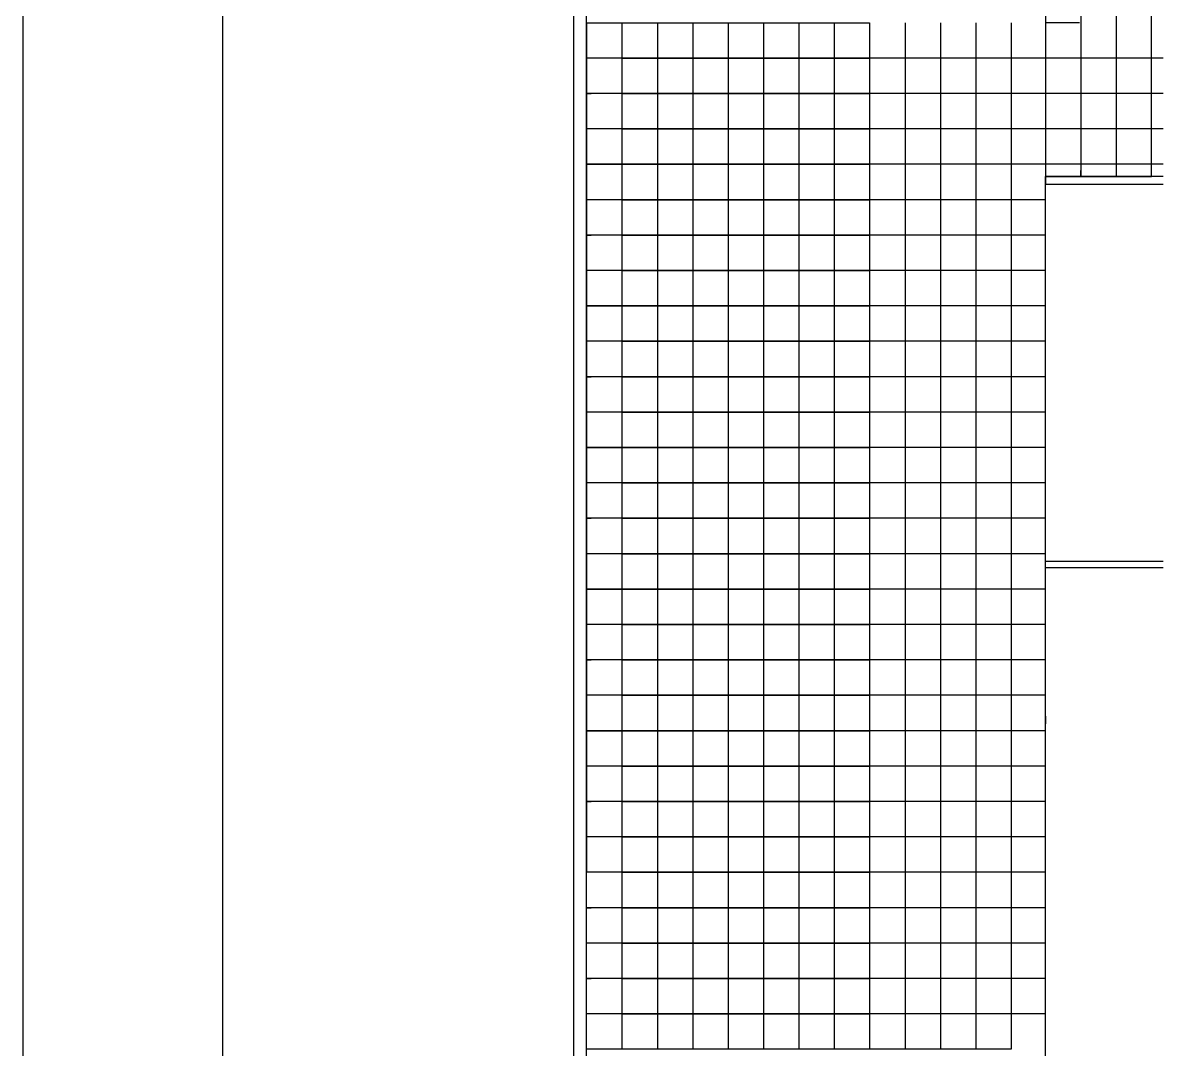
# Model space of a CAD drawing. Header units: millimetres. Extents: x 2377 to 4712, y -254 to 3188.
# Drawn here: x 3295.4 to 3380.7, y 1409.5 to 1486.6 of the extents above; entities that cross this region are included whole.
import ezdxf

# ---------------------------------------------------------------- set-up
doc = ezdxf.new("R2010")
doc.units = ezdxf.units.MM

msp = doc.modelspace()

# ---------------------------------------------------------------- linework, layer by layer
at = {"transparency": 33554687}
for p, q in [((3295.438, 1594.219), (3295.438, 1297.219)), ((3310.488, 1317.219), (3310.488, 1579.219)), ((3337.809, 1366.578), (3337.809, 1550.42)), ((3336.84, 1366.578), (3336.84, 1523.841)), ((3337.809, 1366.578), (3337.809, 1523.841)), ((3372.279, 1497.772), (3372.279, 1474.514)), ((3374.937, 1497.261), (3374.937, 1475.086)), ((3377.595, 1497.261), (3377.595, 1475.086)), ((3380.253, 1475.086), (3380.253, 1497.261)), ((3337.809, 1486.629), (3337.809, 1422.838)), ((3337.809, 1486.629), (3340.467, 1486.629)), ((3340.467, 1486.629), (3340.467, 1483.971)), ((3340.467, 1486.629), (3343.125, 1486.629)), ((3343.125, 1486.629), (3343.125, 1483.971)), ((3343.125, 1486.629), (3345.783, 1486.629)), ((3345.783, 1486.629), (3345.783, 1483.971)), ((3345.783, 1486.629), (3348.441, 1486.629)), ((3348.441, 1486.629), (3348.441, 1483.971)), ((3348.441, 1486.629), (3351.099, 1486.629)), ((3351.099, 1486.629), (3351.099, 1483.971)), ((3351.099, 1486.629), (3353.757, 1486.629)), ((3353.757, 1486.629), (3353.757, 1483.971)), ((3353.757, 1486.629), (3356.415, 1486.629)), ((3356.415, 1486.629), (3356.415, 1483.971)), ((3356.415, 1486.629), (3359.073, 1486.629)), ((3359.073, 1486.629), (3359.073, 1483.971)), ((3361.731, 1486.629), (3361.731, 1483.971)), ((3364.389, 1486.629), (3364.389, 1483.971)), ((3367.046, 1486.629), (3367.046, 1483.971)), ((3369.704, 1486.629), (3369.704, 1483.971)), ((3374.853, 1486.629), (3372.279, 1486.629)), ((3340.467, 1483.971), (3337.809, 1483.971)), ((3337.809, 1483.971), (3337.809, 1481.313)), ((3343.125, 1483.971), (3340.467, 1483.971)), ((3340.467, 1483.971), (3340.467, 1481.313)), ((3340.467, 1483.971), (3343.125, 1483.971)), ((3345.783, 1483.971), (3343.125, 1483.971)), ((3343.125, 1483.971), (3343.125, 1481.313)), ((3343.125, 1483.971), (3345.783, 1483.971)), ((3348.441, 1483.971), (3345.783, 1483.971)), ((3345.783, 1483.971), (3345.783, 1481.313)), ((3345.783, 1483.971), (3348.441, 1483.971)), ((3351.099, 1483.971), (3348.441, 1483.971)), ((3348.441, 1483.971), (3348.441, 1481.313)), ((3348.441, 1483.971), (3351.099, 1483.971)), ((3353.757, 1483.971), (3351.099, 1483.971)), ((3351.099, 1483.971), (3351.099, 1481.313)), ((3351.099, 1483.971), (3353.757, 1483.971)), ((3356.415, 1483.971), (3353.757, 1483.971)), ((3353.757, 1483.971), (3353.757, 1481.313)), ((3353.757, 1483.971), (3356.415, 1483.971)), ((3359.073, 1483.971), (3356.415, 1483.971)), ((3356.415, 1483.971), (3356.415, 1481.313)), ((3356.415, 1483.971), (3359.073, 1483.971)), ((3361.731, 1483.971), (3359.073, 1483.971)), ((3359.073, 1483.971), (3359.073, 1481.313)), ((3364.389, 1483.971), (3361.731, 1483.971)), ((3361.731, 1483.971), (3361.731, 1481.313)), ((3367.046, 1483.971), (3364.389, 1483.971)), ((3364.389, 1483.971), (3364.389, 1481.313)), ((3369.704, 1483.971), (3367.046, 1483.971)), ((3367.046, 1483.971), (3367.046, 1481.313)), ((3372.279, 1483.971), (3369.704, 1483.971)), ((3369.704, 1483.971), (3369.704, 1481.313)), ((3374.853, 1483.971), (3372.279, 1483.971)), ((3377.428, 1483.971), (3374.853, 1483.971)), ((3381.122, 1483.971), (3377.428, 1483.971)), ((3337.809, 1481.313), (3338.147, 1481.313)), ((3340.467, 1481.313), (3337.809, 1481.313)), ((3337.809, 1481.313), (3337.809, 1478.655)), ((3337.809, 1481.313), (3337.809, 1475.997)), ((3343.125, 1481.313), (3340.467, 1481.313)), ((3340.467, 1481.313), (3340.467, 1478.655)), ((3340.467, 1481.313), (3343.125, 1481.313)), ((3345.783, 1481.313), (3343.125, 1481.313)), ((3343.125, 1481.313), (3343.125, 1478.655)), ((3343.125, 1481.313), (3345.783, 1481.313)), ((3348.441, 1481.313), (3345.783, 1481.313)), ((3345.783, 1481.313), (3345.783, 1478.655)), ((3345.783, 1481.313), (3348.441, 1481.313)), ((3351.099, 1481.313), (3348.441, 1481.313)), ((3348.441, 1481.313), (3348.441, 1478.655)), ((3348.441, 1481.313), (3351.099, 1481.313)), ((3353.757, 1481.313), (3351.099, 1481.313)), ((3351.099, 1481.313), (3351.099, 1478.655)), ((3351.099, 1481.313), (3353.757, 1481.313)), ((3356.415, 1481.313), (3353.757, 1481.313)), ((3353.757, 1481.313), (3353.757, 1478.655)), ((3353.757, 1481.313), (3356.415, 1481.313)), ((3359.073, 1481.313), (3356.415, 1481.313)), ((3356.415, 1481.313), (3356.415, 1478.655)), ((3356.415, 1481.313), (3359.073, 1481.313)), ((3361.731, 1481.313), (3359.073, 1481.313)), ((3359.073, 1481.313), (3359.073, 1478.655)), ((3364.389, 1481.313), (3361.731, 1481.313)), ((3361.731, 1481.313), (3361.731, 1478.655)), ((3367.046, 1481.313), (3364.389, 1481.313)), ((3364.389, 1481.313), (3364.389, 1478.655)), ((3369.704, 1481.313), (3367.046, 1481.313)), ((3367.046, 1481.313), (3367.046, 1478.655)), ((3372.279, 1481.313), (3369.704, 1481.313)), ((3369.704, 1481.313), (3369.704, 1478.655)), ((3374.853, 1481.313), (3372.279, 1481.313)), ((3377.428, 1481.313), (3374.853, 1481.313)), ((3381.122, 1481.313), (3377.428, 1481.313)), ((3340.467, 1478.655), (3337.809, 1478.655)), ((3343.125, 1478.655), (3340.467, 1478.655)), ((3340.467, 1478.655), (3340.467, 1475.997)), ((3340.467, 1478.655), (3343.125, 1478.655)), ((3345.783, 1478.655), (3343.125, 1478.655)), ((3343.125, 1478.655), (3343.125, 1475.997)), ((3343.125, 1478.655), (3345.783, 1478.655)), ((3348.441, 1478.655), (3345.783, 1478.655)), ((3345.783, 1478.655), (3345.783, 1475.997)), ((3345.783, 1478.655), (3348.441, 1478.655)), ((3351.099, 1478.655), (3348.441, 1478.655)), ((3348.441, 1478.655), (3348.441, 1475.997)), ((3348.441, 1478.655), (3351.099, 1478.655)), ((3353.757, 1478.655), (3351.099, 1478.655)), ((3351.099, 1478.655), (3351.099, 1475.997)), ((3351.099, 1478.655), (3353.757, 1478.655)), ((3356.415, 1478.655), (3353.757, 1478.655)), ((3353.757, 1478.655), (3353.757, 1475.997)), ((3353.757, 1478.655), (3356.415, 1478.655)), ((3359.073, 1478.655), (3356.415, 1478.655)), ((3356.415, 1478.655), (3356.415, 1475.997)), ((3356.415, 1478.655), (3359.073, 1478.655)), ((3361.731, 1478.655), (3359.073, 1478.655)), ((3359.073, 1478.655), (3359.073, 1475.997)), ((3364.389, 1478.655), (3361.731, 1478.655)), ((3361.731, 1478.655), (3361.731, 1475.997)), ((3367.046, 1478.655), (3364.389, 1478.655)), ((3364.389, 1478.655), (3364.389, 1475.997)), ((3369.704, 1478.655), (3367.046, 1478.655)), ((3367.046, 1478.655), (3367.046, 1475.997)), ((3372.279, 1478.655), (3369.704, 1478.655)), ((3369.704, 1478.655), (3369.704, 1475.997)), ((3374.853, 1478.655), (3372.279, 1478.655)), ((3374.853, 1478.655), (3372.279, 1478.655)), ((3377.428, 1478.655), (3374.853, 1478.655)), ((3377.428, 1478.655), (3374.853, 1478.655)), ((3380.002, 1478.655), (3377.428, 1478.655)), ((3381.122, 1478.655), (3377.428, 1478.655)), ((3340.467, 1475.997), (3337.809, 1475.997)), ((3337.809, 1475.997), (3337.809, 1465.365)), ((3337.809, 1475.997), (3340.467, 1475.997)), ((3343.125, 1475.997), (3340.467, 1475.997)), ((3340.467, 1475.997), (3340.467, 1473.339)), ((3340.467, 1475.997), (3343.125, 1475.997)), ((3345.783, 1475.997), (3343.125, 1475.997)), ((3343.125, 1475.997), (3343.125, 1473.339)), ((3343.125, 1475.997), (3345.783, 1475.997)), ((3348.441, 1475.997), (3345.783, 1475.997)), ((3345.783, 1475.997), (3345.783, 1473.339)), ((3345.783, 1475.997), (3348.441, 1475.997)), ((3351.099, 1475.997), (3348.441, 1475.997)), ((3348.441, 1475.997), (3348.441, 1473.339)), ((3348.441, 1475.997), (3351.099, 1475.997)), ((3353.757, 1475.997), (3351.099, 1475.997)), ((3351.099, 1475.997), (3351.099, 1473.339)), ((3351.099, 1475.997), (3353.757, 1475.997)), ((3356.415, 1475.997), (3353.757, 1475.997)), ((3353.757, 1475.997), (3353.757, 1473.339)), ((3353.757, 1475.997), (3356.415, 1475.997)), ((3359.073, 1475.997), (3356.415, 1475.997)), ((3356.415, 1475.997), (3356.415, 1473.339)), ((3356.415, 1475.997), (3359.073, 1475.997)), ((3361.731, 1475.997), (3359.073, 1475.997)), ((3359.073, 1475.997), (3359.073, 1473.339)), ((3364.389, 1475.997), (3361.731, 1475.997)), ((3361.731, 1475.997), (3361.731, 1473.339)), ((3367.046, 1475.997), (3364.389, 1475.997)), ((3364.389, 1475.997), (3364.389, 1473.339)), ((3369.704, 1475.997), (3367.046, 1475.997)), ((3367.046, 1475.997), (3367.046, 1473.339)), ((3372.279, 1475.997), (3369.704, 1475.997)), ((3369.704, 1475.997), (3369.704, 1473.339)), ((3374.853, 1475.997), (3372.279, 1475.997)), ((3377.428, 1475.997), (3374.853, 1475.997)), ((3381.122, 1475.997), (3377.428, 1475.997)), ((3372.262, 1475.086), (3378.891, 1475.086)), ((3381.122, 1475.086), (3372.262, 1475.086)), ((3372.262, 1475.086), (3372.262, 1474.514)), ((3374.937, 1475.086), (3374.937, 1475.529)), ((3374.937, 1475.086), (3377.595, 1475.086)), ((3377.595, 1475.086), (3380.253, 1475.086)), ((3372.262, 1474.514), (3372.262, 1445.72)), ((3372.262, 1474.514), (3381.122, 1474.514)), ((3340.467, 1473.339), (3337.809, 1473.339)), ((3337.809, 1473.339), (3337.809, 1470.681)), ((3343.125, 1473.339), (3340.467, 1473.339)), ((3340.467, 1473.339), (3340.467, 1470.681)), ((3340.467, 1473.339), (3343.125, 1473.339)), ((3345.783, 1473.339), (3343.125, 1473.339)), ((3343.125, 1473.339), (3343.125, 1470.681)), ((3343.125, 1473.339), (3345.783, 1473.339)), ((3348.441, 1473.339), (3345.783, 1473.339)), ((3345.783, 1473.339), (3345.783, 1470.681)), ((3345.783, 1473.339), (3348.441, 1473.339)), ((3351.099, 1473.339), (3348.441, 1473.339)), ((3348.441, 1473.339), (3348.441, 1470.681)), ((3348.441, 1473.339), (3351.099, 1473.339)), ((3353.757, 1473.339), (3351.099, 1473.339)), ((3351.099, 1473.339), (3351.099, 1470.681)), ((3351.099, 1473.339), (3353.757, 1473.339)), ((3356.415, 1473.339), (3353.757, 1473.339)), ((3353.757, 1473.339), (3353.757, 1470.681)), ((3353.757, 1473.339), (3356.415, 1473.339)), ((3359.073, 1473.339), (3356.415, 1473.339)), ((3356.415, 1473.339), (3356.415, 1470.681)), ((3356.415, 1473.339), (3359.073, 1473.339)), ((3361.731, 1473.339), (3359.073, 1473.339)), ((3359.073, 1473.339), (3359.073, 1470.681)), ((3364.389, 1473.339), (3361.731, 1473.339)), ((3361.731, 1473.339), (3361.731, 1470.681)), ((3367.046, 1473.339), (3364.389, 1473.339)), ((3364.389, 1473.339), (3364.389, 1470.681)), ((3369.704, 1473.339), (3367.046, 1473.339)), ((3367.046, 1473.339), (3367.046, 1470.681)), ((3372.279, 1473.339), (3369.704, 1473.339)), ((3369.704, 1473.339), (3369.704, 1470.681)), ((3337.809, 1470.681), (3338.147, 1470.681)), ((3340.467, 1470.681), (3337.809, 1470.681)), ((3337.809, 1470.681), (3337.809, 1468.023)), ((3337.809, 1470.681), (3337.809, 1465.365)), ((3343.125, 1470.681), (3340.467, 1470.681)), ((3340.467, 1470.681), (3340.467, 1468.023)), ((3340.467, 1470.681), (3343.125, 1470.681)), ((3345.783, 1470.681), (3343.125, 1470.681)), ((3343.125, 1470.681), (3343.125, 1468.023)), ((3343.125, 1470.681), (3345.783, 1470.681)), ((3348.441, 1470.681), (3345.783, 1470.681)), ((3345.783, 1470.681), (3345.783, 1468.023)), ((3345.783, 1470.681), (3348.441, 1470.681)), ((3351.099, 1470.681), (3348.441, 1470.681)), ((3348.441, 1470.681), (3348.441, 1468.023)), ((3348.441, 1470.681), (3351.099, 1470.681)), ((3353.757, 1470.681), (3351.099, 1470.681)), ((3351.099, 1470.681), (3351.099, 1468.023)), ((3351.099, 1470.681), (3353.757, 1470.681)), ((3356.415, 1470.681), (3353.757, 1470.681)), ((3353.757, 1470.681), (3353.757, 1468.023)), ((3353.757, 1470.681), (3356.415, 1470.681)), ((3359.073, 1470.681), (3356.415, 1470.681)), ((3356.415, 1470.681), (3356.415, 1468.023)), ((3356.415, 1470.681), (3359.073, 1470.681)), ((3361.731, 1470.681), (3359.073, 1470.681)), ((3359.073, 1470.681), (3359.073, 1468.023)), ((3364.389, 1470.681), (3361.731, 1470.681)), ((3361.731, 1470.681), (3361.731, 1468.023)), ((3367.046, 1470.681), (3364.389, 1470.681)), ((3364.389, 1470.681), (3364.389, 1468.023)), ((3369.704, 1470.681), (3367.046, 1470.681)), ((3367.046, 1470.681), (3367.046, 1468.023)), ((3372.279, 1470.681), (3369.704, 1470.681)), ((3369.704, 1470.681), (3369.704, 1468.023)), ((3340.467, 1468.023), (3337.809, 1468.023)), ((3343.125, 1468.023), (3340.467, 1468.023)), ((3340.467, 1468.023), (3340.467, 1465.365)), ((3340.467, 1468.023), (3343.125, 1468.023)), ((3345.783, 1468.023), (3343.125, 1468.023)), ((3343.125, 1468.023), (3343.125, 1465.365)), ((3343.125, 1468.023), (3345.783, 1468.023)), ((3348.441, 1468.023), (3345.783, 1468.023)), ((3345.783, 1468.023), (3345.783, 1465.365)), ((3345.783, 1468.023), (3348.441, 1468.023)), ((3351.099, 1468.023), (3348.441, 1468.023)), ((3348.441, 1468.023), (3348.441, 1465.365)), ((3348.441, 1468.023), (3351.099, 1468.023)), ((3353.757, 1468.023), (3351.099, 1468.023)), ((3351.099, 1468.023), (3351.099, 1465.365)), ((3351.099, 1468.023), (3353.757, 1468.023)), ((3356.415, 1468.023), (3353.757, 1468.023)), ((3353.757, 1468.023), (3353.757, 1465.365)), ((3353.757, 1468.023), (3356.415, 1468.023)), ((3359.073, 1468.023), (3356.415, 1468.023)), ((3356.415, 1468.023), (3356.415, 1465.365)), ((3356.415, 1468.023), (3359.073, 1468.023)), ((3361.731, 1468.023), (3359.073, 1468.023)), ((3359.073, 1468.023), (3359.073, 1465.365)), ((3364.389, 1468.023), (3361.731, 1468.023)), ((3361.731, 1468.023), (3361.731, 1465.365)), ((3367.046, 1468.023), (3364.389, 1468.023)), ((3364.389, 1468.023), (3364.389, 1465.365)), ((3369.704, 1468.023), (3367.046, 1468.023)), ((3367.046, 1468.023), (3367.046, 1465.365)), ((3372.279, 1468.023), (3369.704, 1468.023)), ((3369.704, 1468.023), (3369.704, 1465.365)), ((3340.467, 1465.365), (3337.809, 1465.365)), ((3337.809, 1465.365), (3337.809, 1444.101)), ((3337.809, 1465.365), (3340.467, 1465.365)), ((3343.125, 1465.365), (3340.467, 1465.365)), ((3340.467, 1465.365), (3340.467, 1462.707)), ((3340.467, 1465.365), (3343.125, 1465.365)), ((3345.783, 1465.365), (3343.125, 1465.365)), ((3343.125, 1465.365), (3343.125, 1462.707)), ((3343.125, 1465.365), (3345.783, 1465.365)), ((3348.441, 1465.365), (3345.783, 1465.365)), ((3345.783, 1465.365), (3345.783, 1462.707)), ((3345.783, 1465.365), (3348.441, 1465.365)), ((3351.099, 1465.365), (3348.441, 1465.365)), ((3348.441, 1465.365), (3348.441, 1462.707)), ((3348.441, 1465.365), (3351.099, 1465.365)), ((3353.757, 1465.365), (3351.099, 1465.365)), ((3351.099, 1465.365), (3351.099, 1462.707)), ((3351.099, 1465.365), (3353.757, 1465.365)), ((3356.415, 1465.365), (3353.757, 1465.365)), ((3353.757, 1465.365), (3353.757, 1462.707)), ((3353.757, 1465.365), (3356.415, 1465.365)), ((3359.073, 1465.365), (3356.415, 1465.365)), ((3356.415, 1465.365), (3356.415, 1462.707)), ((3356.415, 1465.365), (3359.073, 1465.365)), ((3361.731, 1465.365), (3359.073, 1465.365)), ((3359.073, 1465.365), (3359.073, 1462.707)), ((3364.389, 1465.365), (3361.731, 1465.365)), ((3361.731, 1465.365), (3361.731, 1462.707)), ((3367.046, 1465.365), (3364.389, 1465.365)), ((3364.389, 1465.365), (3364.389, 1462.707)), ((3369.704, 1465.365), (3367.046, 1465.365)), ((3367.046, 1465.365), (3367.046, 1462.707)), ((3372.279, 1465.365), (3369.704, 1465.365)), ((3369.704, 1465.365), (3369.704, 1462.707)), ((3340.467, 1462.707), (3337.809, 1462.707)), ((3337.809, 1462.707), (3337.809, 1460.049)), ((3343.125, 1462.707), (3340.467, 1462.707)), ((3340.467, 1462.707), (3340.467, 1460.049)), ((3340.467, 1462.707), (3343.125, 1462.707)), ((3345.783, 1462.707), (3343.125, 1462.707)), ((3343.125, 1462.707), (3343.125, 1460.049)), ((3343.125, 1462.707), (3345.783, 1462.707)), ((3348.441, 1462.707), (3345.783, 1462.707)), ((3345.783, 1462.707), (3345.783, 1460.049)), ((3345.783, 1462.707), (3348.441, 1462.707)), ((3351.099, 1462.707), (3348.441, 1462.707)), ((3348.441, 1462.707), (3348.441, 1460.049)), ((3348.441, 1462.707), (3351.099, 1462.707)), ((3353.757, 1462.707), (3351.099, 1462.707)), ((3351.099, 1462.707), (3351.099, 1460.049)), ((3351.099, 1462.707), (3353.757, 1462.707)), ((3356.415, 1462.707), (3353.757, 1462.707)), ((3353.757, 1462.707), (3353.757, 1460.049)), ((3353.757, 1462.707), (3356.415, 1462.707)), ((3359.073, 1462.707), (3356.415, 1462.707)), ((3356.415, 1462.707), (3356.415, 1460.049)), ((3356.415, 1462.707), (3359.073, 1462.707)), ((3361.731, 1462.707), (3359.073, 1462.707)), ((3359.073, 1462.707), (3359.073, 1460.049)), ((3364.389, 1462.707), (3361.731, 1462.707)), ((3361.731, 1462.707), (3361.731, 1460.049)), ((3367.046, 1462.707), (3364.389, 1462.707)), ((3364.389, 1462.707), (3364.389, 1460.049)), ((3369.704, 1462.707), (3367.046, 1462.707)), ((3367.046, 1462.707), (3367.046, 1460.049)), ((3372.279, 1462.707), (3369.704, 1462.707)), ((3369.704, 1462.707), (3369.704, 1460.049)), ((3337.809, 1460.05), (3337.809, 1461.375)), ((3337.809, 1460.049), (3338.147, 1460.049)), ((3340.467, 1460.049), (3337.809, 1460.049)), ((3337.809, 1460.049), (3337.809, 1457.391)), ((3337.809, 1460.049), (3337.809, 1454.733)), ((3343.125, 1460.049), (3340.467, 1460.049)), ((3340.467, 1460.049), (3340.467, 1457.391)), ((3340.467, 1460.049), (3343.125, 1460.049)), ((3345.783, 1460.049), (3343.125, 1460.049)), ((3343.125, 1460.049), (3343.125, 1457.391)), ((3343.125, 1460.049), (3345.783, 1460.049)), ((3348.441, 1460.049), (3345.783, 1460.049)), ((3345.783, 1460.049), (3345.783, 1457.391)), ((3345.783, 1460.049), (3348.441, 1460.049)), ((3351.099, 1460.049), (3348.441, 1460.049)), ((3348.441, 1460.049), (3348.441, 1457.391)), ((3348.441, 1460.049), (3351.099, 1460.049)), ((3353.757, 1460.049), (3351.099, 1460.049)), ((3351.099, 1460.049), (3351.099, 1457.391)), ((3351.099, 1460.049), (3353.757, 1460.049)), ((3356.415, 1460.049), (3353.757, 1460.049)), ((3353.757, 1460.049), (3353.757, 1457.391)), ((3353.757, 1460.049), (3356.415, 1460.049)), ((3359.073, 1460.049), (3356.415, 1460.049)), ((3356.415, 1460.049), (3356.415, 1457.391)), ((3356.415, 1460.049), (3359.073, 1460.049)), ((3361.731, 1460.049), (3359.073, 1460.049)), ((3359.073, 1460.049), (3359.073, 1457.391)), ((3364.389, 1460.049), (3361.731, 1460.049)), ((3361.731, 1460.049), (3361.731, 1457.391)), ((3367.046, 1460.049), (3364.389, 1460.049)), ((3364.389, 1460.049), (3364.389, 1457.391)), ((3369.704, 1460.049), (3367.046, 1460.049)), ((3367.046, 1460.049), (3367.046, 1457.391)), ((3372.279, 1460.049), (3369.704, 1460.049)), ((3369.704, 1460.049), (3369.704, 1457.391)), ((3340.467, 1457.391), (3337.809, 1457.391)), ((3343.125, 1457.391), (3340.467, 1457.391)), ((3340.467, 1457.391), (3340.467, 1454.733)), ((3340.467, 1457.391), (3343.125, 1457.391)), ((3345.783, 1457.391), (3343.125, 1457.391)), ((3343.125, 1457.391), (3343.125, 1454.733)), ((3343.125, 1457.391), (3345.783, 1457.391)), ((3348.441, 1457.391), (3345.783, 1457.391)), ((3345.783, 1457.391), (3345.783, 1454.733)), ((3345.783, 1457.391), (3348.441, 1457.391)), ((3351.099, 1457.391), (3348.441, 1457.391)), ((3348.441, 1457.391), (3348.441, 1454.733)), ((3348.441, 1457.391), (3351.099, 1457.391)), ((3353.757, 1457.391), (3351.099, 1457.391)), ((3351.099, 1457.391), (3351.099, 1454.733)), ((3351.099, 1457.391), (3353.757, 1457.391)), ((3356.415, 1457.391), (3353.757, 1457.391)), ((3353.757, 1457.391), (3353.757, 1454.733)), ((3353.757, 1457.391), (3356.415, 1457.391)), ((3359.073, 1457.391), (3356.415, 1457.391)), ((3356.415, 1457.391), (3356.415, 1454.733)), ((3356.415, 1457.391), (3359.073, 1457.391)), ((3361.731, 1457.391), (3359.073, 1457.391)), ((3359.073, 1457.391), (3359.073, 1454.733)), ((3364.389, 1457.391), (3361.731, 1457.391)), ((3361.731, 1457.391), (3361.731, 1454.733)), ((3367.046, 1457.391), (3364.389, 1457.391)), ((3364.389, 1457.391), (3364.389, 1454.733)), ((3369.704, 1457.391), (3367.046, 1457.391)), ((3367.046, 1457.391), (3367.046, 1454.733)), ((3372.279, 1457.391), (3369.704, 1457.391)), ((3369.704, 1457.391), (3369.704, 1454.733)), ((3340.467, 1454.733), (3337.809, 1454.733)), ((3337.809, 1454.733), (3337.809, 1444.101)), ((3337.809, 1454.733), (3340.467, 1454.733)), ((3343.125, 1454.733), (3340.467, 1454.733)), ((3340.467, 1454.733), (3340.467, 1452.075)), ((3340.467, 1454.733), (3343.125, 1454.733)), ((3345.783, 1454.733), (3343.125, 1454.733)), ((3343.125, 1454.733), (3343.125, 1452.075)), ((3343.125, 1454.733), (3345.783, 1454.733)), ((3348.441, 1454.733), (3345.783, 1454.733)), ((3345.783, 1454.733), (3345.783, 1452.075)), ((3345.783, 1454.733), (3348.441, 1454.733)), ((3351.099, 1454.733), (3348.441, 1454.733)), ((3348.441, 1454.733), (3348.441, 1452.075)), ((3348.441, 1454.733), (3351.099, 1454.733)), ((3353.757, 1454.733), (3351.099, 1454.733)), ((3351.099, 1454.733), (3351.099, 1452.075)), ((3351.099, 1454.733), (3353.757, 1454.733)), ((3356.415, 1454.733), (3353.757, 1454.733)), ((3353.757, 1454.733), (3353.757, 1452.075)), ((3353.757, 1454.733), (3356.415, 1454.733)), ((3359.073, 1454.733), (3356.415, 1454.733)), ((3356.415, 1454.733), (3356.415, 1452.075)), ((3356.415, 1454.733), (3359.073, 1454.733)), ((3361.731, 1454.733), (3359.073, 1454.733)), ((3359.073, 1454.733), (3359.073, 1452.075)), ((3364.389, 1454.733), (3361.731, 1454.733)), ((3361.731, 1454.733), (3361.731, 1452.075)), ((3367.046, 1454.733), (3364.389, 1454.733)), ((3364.389, 1454.733), (3364.389, 1452.075)), ((3369.704, 1454.733), (3367.046, 1454.733)), ((3367.046, 1454.733), (3367.046, 1452.075)), ((3372.279, 1454.733), (3369.704, 1454.733)), ((3369.704, 1454.733), (3369.704, 1452.075)), ((3340.467, 1452.075), (3337.809, 1452.075)), ((3337.809, 1452.075), (3337.809, 1449.417)), ((3343.125, 1452.075), (3340.467, 1452.075)), ((3340.467, 1452.075), (3340.467, 1449.417)), ((3340.467, 1452.075), (3343.125, 1452.075)), ((3345.783, 1452.075), (3343.125, 1452.075)), ((3343.125, 1452.075), (3343.125, 1449.417)), ((3343.125, 1452.075), (3345.783, 1452.075)), ((3348.441, 1452.075), (3345.783, 1452.075)), ((3345.783, 1452.075), (3345.783, 1449.417)), ((3345.783, 1452.075), (3348.441, 1452.075)), ((3351.099, 1452.075), (3348.441, 1452.075)), ((3348.441, 1452.075), (3348.441, 1449.417)), ((3348.441, 1452.075), (3351.099, 1452.075)), ((3353.757, 1452.075), (3351.099, 1452.075)), ((3351.099, 1452.075), (3351.099, 1449.417)), ((3351.099, 1452.075), (3353.757, 1452.075)), ((3356.415, 1452.075), (3353.757, 1452.075)), ((3353.757, 1452.075), (3353.757, 1449.417)), ((3353.757, 1452.075), (3356.415, 1452.075)), ((3359.073, 1452.075), (3356.415, 1452.075)), ((3356.415, 1452.075), (3356.415, 1449.417)), ((3356.415, 1452.075), (3359.073, 1452.075)), ((3361.731, 1452.075), (3359.073, 1452.075)), ((3359.073, 1452.075), (3359.073, 1449.417)), ((3364.389, 1452.075), (3361.731, 1452.075)), ((3361.731, 1452.075), (3361.731, 1449.417)), ((3367.046, 1452.075), (3364.389, 1452.075)), ((3364.389, 1452.075), (3364.389, 1449.417)), ((3369.704, 1452.075), (3367.046, 1452.075)), ((3367.046, 1452.075), (3367.046, 1449.417)), ((3372.279, 1452.075), (3369.704, 1452.075)), ((3369.704, 1452.075), (3369.704, 1449.417)), ((3337.809, 1449.417), (3338.147, 1449.417)), ((3340.467, 1449.417), (3337.809, 1449.417)), ((3337.809, 1449.417), (3337.809, 1446.759)), ((3337.809, 1449.417), (3337.809, 1444.101)), ((3343.125, 1449.417), (3340.467, 1449.417)), ((3340.467, 1449.417), (3340.467, 1446.759)), ((3340.467, 1449.417), (3343.125, 1449.417)), ((3345.783, 1449.417), (3343.125, 1449.417)), ((3343.125, 1449.417), (3343.125, 1446.759)), ((3343.125, 1449.417), (3345.783, 1449.417)), ((3348.441, 1449.417), (3345.783, 1449.417)), ((3345.783, 1449.417), (3345.783, 1446.759)), ((3345.783, 1449.417), (3348.441, 1449.417)), ((3351.099, 1449.417), (3348.441, 1449.417)), ((3348.441, 1449.417), (3348.441, 1446.759)), ((3348.441, 1449.417), (3351.099, 1449.417)), ((3353.757, 1449.417), (3351.099, 1449.417)), ((3351.099, 1449.417), (3351.099, 1446.759)), ((3351.099, 1449.417), (3353.757, 1449.417)), ((3356.415, 1449.417), (3353.757, 1449.417)), ((3353.757, 1449.417), (3353.757, 1446.759)), ((3353.757, 1449.417), (3356.415, 1449.417)), ((3359.073, 1449.417), (3356.415, 1449.417)), ((3356.415, 1449.417), (3356.415, 1446.759)), ((3356.415, 1449.417), (3359.073, 1449.417)), ((3361.731, 1449.417), (3359.073, 1449.417)), ((3359.073, 1449.417), (3359.073, 1446.759)), ((3364.389, 1449.417), (3361.731, 1449.417)), ((3361.731, 1449.417), (3361.731, 1446.759)), ((3367.046, 1449.417), (3364.389, 1449.417)), ((3364.389, 1449.417), (3364.389, 1446.759)), ((3369.704, 1449.417), (3367.046, 1449.417)), ((3367.046, 1449.417), (3367.046, 1446.759)), ((3372.279, 1449.417), (3369.704, 1449.417)), ((3369.704, 1449.417), (3369.704, 1446.759)), ((3340.467, 1446.759), (3337.809, 1446.759)), ((3343.125, 1446.759), (3340.467, 1446.759)), ((3340.467, 1446.759), (3340.467, 1444.101)), ((3340.467, 1446.759), (3343.125, 1446.759)), ((3345.783, 1446.759), (3343.125, 1446.759)), ((3343.125, 1446.759), (3343.125, 1444.101)), ((3343.125, 1446.759), (3345.783, 1446.759)), ((3348.441, 1446.759), (3345.783, 1446.759)), ((3345.783, 1446.759), (3345.783, 1444.101)), ((3345.783, 1446.759), (3348.441, 1446.759)), ((3351.099, 1446.759), (3348.441, 1446.759)), ((3348.441, 1446.759), (3348.441, 1444.101)), ((3348.441, 1446.759), (3351.099, 1446.759)), ((3353.757, 1446.759), (3351.099, 1446.759)), ((3351.099, 1446.759), (3351.099, 1444.101)), ((3351.099, 1446.759), (3353.757, 1446.759)), ((3356.415, 1446.759), (3353.757, 1446.759)), ((3353.757, 1446.759), (3353.757, 1444.101)), ((3353.757, 1446.759), (3356.415, 1446.759)), ((3359.073, 1446.759), (3356.415, 1446.759)), ((3356.415, 1446.759), (3356.415, 1444.101)), ((3356.415, 1446.759), (3359.073, 1446.759)), ((3361.731, 1446.759), (3359.073, 1446.759)), ((3359.073, 1446.759), (3359.073, 1444.101)), ((3364.389, 1446.759), (3361.731, 1446.759)), ((3361.731, 1446.759), (3361.731, 1444.101)), ((3367.046, 1446.759), (3364.389, 1446.759)), ((3364.389, 1446.759), (3364.389, 1444.101)), ((3369.704, 1446.759), (3367.046, 1446.759)), ((3367.046, 1446.759), (3367.046, 1444.101)), ((3372.279, 1446.759), (3369.704, 1446.759)), ((3369.704, 1446.759), (3369.704, 1444.101)), ((3372.262, 1446.759), (3372.262, 1394.695)), ((3381.122, 1446.163), (3372.262, 1446.163)), ((3372.262, 1445.72), (3381.122, 1445.72)), ((3340.467, 1444.101), (3337.809, 1444.101)), ((3337.809, 1444.101), (3337.809, 1422.838)), ((3337.809, 1444.101), (3340.467, 1444.101)), ((3343.125, 1444.101), (3340.467, 1444.101)), ((3340.467, 1444.101), (3340.467, 1441.443)), ((3340.467, 1444.101), (3343.125, 1444.101)), ((3345.783, 1444.101), (3343.125, 1444.101)), ((3343.125, 1444.101), (3343.125, 1441.443)), ((3343.125, 1444.101), (3345.783, 1444.101)), ((3348.441, 1444.101), (3345.783, 1444.101)), ((3345.783, 1444.101), (3345.783, 1441.443)), ((3345.783, 1444.101), (3348.441, 1444.101)), ((3351.099, 1444.101), (3348.441, 1444.101)), ((3348.441, 1444.101), (3348.441, 1441.443)), ((3348.441, 1444.101), (3351.099, 1444.101)), ((3353.757, 1444.101), (3351.099, 1444.101)), ((3351.099, 1444.101), (3351.099, 1441.443)), ((3351.099, 1444.101), (3353.757, 1444.101)), ((3356.415, 1444.101), (3353.757, 1444.101)), ((3353.757, 1444.101), (3353.757, 1441.443)), ((3353.757, 1444.101), (3356.415, 1444.101)), ((3359.073, 1444.101), (3356.415, 1444.101)), ((3356.415, 1444.101), (3356.415, 1441.443)), ((3356.415, 1444.101), (3359.073, 1444.101)), ((3361.731, 1444.101), (3359.073, 1444.101)), ((3359.073, 1444.101), (3359.073, 1441.443)), ((3364.389, 1444.101), (3361.731, 1444.101)), ((3361.731, 1444.101), (3361.731, 1441.443)), ((3367.046, 1444.101), (3364.389, 1444.101)), ((3364.389, 1444.101), (3364.389, 1441.443)), ((3369.704, 1444.101), (3367.046, 1444.101)), ((3367.046, 1444.101), (3367.046, 1441.443)), ((3372.279, 1444.101), (3369.704, 1444.101)), ((3369.704, 1444.101), (3369.704, 1441.443)), ((3340.467, 1441.443), (3337.809, 1441.443)), ((3337.809, 1441.443), (3337.809, 1438.785)), ((3343.125, 1441.443), (3340.467, 1441.443)), ((3340.467, 1441.443), (3340.467, 1438.785)), ((3340.467, 1441.443), (3343.125, 1441.443)), ((3345.783, 1441.443), (3343.125, 1441.443)), ((3343.125, 1441.443), (3343.125, 1438.785)), ((3343.125, 1441.443), (3345.783, 1441.443)), ((3348.441, 1441.443), (3345.783, 1441.443)), ((3345.783, 1441.443), (3345.783, 1438.785)), ((3345.783, 1441.443), (3348.441, 1441.443)), ((3351.099, 1441.443), (3348.441, 1441.443)), ((3348.441, 1441.443), (3348.441, 1438.785)), ((3348.441, 1441.443), (3351.099, 1441.443)), ((3353.757, 1441.443), (3351.099, 1441.443)), ((3351.099, 1441.443), (3351.099, 1438.785)), ((3351.099, 1441.443), (3353.757, 1441.443)), ((3356.415, 1441.443), (3353.757, 1441.443)), ((3353.757, 1441.443), (3353.757, 1438.785)), ((3353.757, 1441.443), (3356.415, 1441.443)), ((3359.073, 1441.443), (3356.415, 1441.443)), ((3356.415, 1441.443), (3356.415, 1438.785)), ((3356.415, 1441.443), (3359.073, 1441.443)), ((3361.731, 1441.443), (3359.073, 1441.443)), ((3359.073, 1441.443), (3359.073, 1438.785)), ((3364.389, 1441.443), (3361.731, 1441.443)), ((3361.731, 1441.443), (3361.731, 1438.785)), ((3367.046, 1441.443), (3364.389, 1441.443)), ((3364.389, 1441.443), (3364.389, 1438.785)), ((3369.704, 1441.443), (3367.046, 1441.443)), ((3367.046, 1441.443), (3367.046, 1438.785)), ((3372.279, 1441.443), (3369.704, 1441.443)), ((3369.704, 1441.443), (3369.704, 1438.785)), ((3337.809, 1438.785), (3338.147, 1438.785)), ((3340.467, 1438.785), (3337.809, 1438.785)), ((3337.809, 1438.785), (3337.809, 1436.127)), ((3337.809, 1438.785), (3337.809, 1433.469)), ((3343.125, 1438.785), (3340.467, 1438.785)), ((3340.467, 1438.785), (3340.467, 1436.127)), ((3340.467, 1438.785), (3343.125, 1438.785)), ((3345.783, 1438.785), (3343.125, 1438.785)), ((3343.125, 1438.785), (3343.125, 1436.127)), ((3343.125, 1438.785), (3345.783, 1438.785)), ((3348.441, 1438.785), (3345.783, 1438.785)), ((3345.783, 1438.785), (3345.783, 1436.127)), ((3345.783, 1438.785), (3348.441, 1438.785)), ((3351.099, 1438.785), (3348.441, 1438.785)), ((3348.441, 1438.785), (3348.441, 1436.127)), ((3348.441, 1438.785), (3351.099, 1438.785)), ((3353.757, 1438.785), (3351.099, 1438.785)), ((3351.099, 1438.785), (3351.099, 1436.127)), ((3351.099, 1438.785), (3353.757, 1438.785)), ((3356.415, 1438.785), (3353.757, 1438.785)), ((3353.757, 1438.785), (3353.757, 1436.127)), ((3353.757, 1438.785), (3356.415, 1438.785)), ((3359.073, 1438.785), (3356.415, 1438.785)), ((3356.415, 1438.785), (3356.415, 1436.127)), ((3356.415, 1438.785), (3359.073, 1438.785)), ((3361.731, 1438.785), (3359.073, 1438.785)), ((3359.073, 1438.785), (3359.073, 1436.127)), ((3364.389, 1438.785), (3361.731, 1438.785)), ((3361.731, 1438.785), (3361.731, 1436.127)), ((3367.046, 1438.785), (3364.389, 1438.785)), ((3364.389, 1438.785), (3364.389, 1436.127)), ((3369.704, 1438.785), (3367.046, 1438.785)), ((3367.046, 1438.785), (3367.046, 1436.127)), ((3372.279, 1438.785), (3369.704, 1438.785)), ((3369.704, 1438.785), (3369.704, 1436.127)), ((3340.467, 1436.127), (3337.809, 1436.127)), ((3343.125, 1436.127), (3340.467, 1436.127)), ((3340.467, 1436.127), (3340.467, 1433.469)), ((3340.467, 1436.127), (3343.125, 1436.127)), ((3345.783, 1436.127), (3343.125, 1436.127)), ((3343.125, 1436.127), (3343.125, 1433.469)), ((3343.125, 1436.127), (3345.783, 1436.127)), ((3348.441, 1436.127), (3345.783, 1436.127)), ((3345.783, 1436.127), (3345.783, 1433.469)), ((3345.783, 1436.127), (3348.441, 1436.127)), ((3351.099, 1436.127), (3348.441, 1436.127)), ((3348.441, 1436.127), (3348.441, 1433.469)), ((3348.441, 1436.127), (3351.099, 1436.127)), ((3353.757, 1436.127), (3351.099, 1436.127)), ((3351.099, 1436.127), (3351.099, 1433.469)), ((3351.099, 1436.127), (3353.757, 1436.127)), ((3356.415, 1436.127), (3353.757, 1436.127)), ((3353.757, 1436.127), (3353.757, 1433.469)), ((3353.757, 1436.127), (3356.415, 1436.127)), ((3359.073, 1436.127), (3356.415, 1436.127)), ((3356.415, 1436.127), (3356.415, 1433.469)), ((3356.415, 1436.127), (3359.073, 1436.127)), ((3361.731, 1436.127), (3359.073, 1436.127)), ((3359.073, 1436.127), (3359.073, 1433.469)), ((3364.389, 1436.127), (3361.731, 1436.127)), ((3361.731, 1436.127), (3361.731, 1433.469)), ((3367.046, 1436.127), (3364.389, 1436.127)), ((3364.389, 1436.127), (3364.389, 1433.469)), ((3369.704, 1436.127), (3367.046, 1436.127)), ((3367.046, 1436.127), (3367.046, 1433.469)), ((3372.279, 1436.127), (3369.704, 1436.127)), ((3369.704, 1436.127), (3369.704, 1433.469)), ((3372.279, 1434.552), (3372.279, 1433.98)), ((3340.467, 1433.469), (3337.809, 1433.469)), ((3337.809, 1433.469), (3337.809, 1422.838)), ((3337.809, 1433.469), (3340.467, 1433.469)), ((3343.125, 1433.469), (3340.467, 1433.469)), ((3340.467, 1433.469), (3340.467, 1430.811)), ((3340.467, 1433.469), (3343.125, 1433.469)), ((3345.783, 1433.469), (3343.125, 1433.469)), ((3343.125, 1433.469), (3343.125, 1430.811)), ((3343.125, 1433.469), (3345.783, 1433.469)), ((3348.441, 1433.469), (3345.783, 1433.469)), ((3345.783, 1433.469), (3345.783, 1430.811)), ((3345.783, 1433.469), (3348.441, 1433.469)), ((3351.099, 1433.469), (3348.441, 1433.469)), ((3348.441, 1433.469), (3348.441, 1430.811)), ((3348.441, 1433.469), (3351.099, 1433.469)), ((3353.757, 1433.469), (3351.099, 1433.469)), ((3351.099, 1433.469), (3351.099, 1430.811)), ((3351.099, 1433.469), (3353.757, 1433.469)), ((3356.415, 1433.469), (3353.757, 1433.469)), ((3353.757, 1433.469), (3353.757, 1430.811)), ((3353.757, 1433.469), (3356.415, 1433.469)), ((3359.073, 1433.469), (3356.415, 1433.469)), ((3356.415, 1433.469), (3356.415, 1430.811)), ((3356.415, 1433.469), (3359.073, 1433.469)), ((3361.731, 1433.469), (3359.073, 1433.469)), ((3359.073, 1433.469), (3359.073, 1430.811)), ((3364.389, 1433.469), (3361.731, 1433.469)), ((3361.731, 1433.469), (3361.731, 1430.811)), ((3367.046, 1433.469), (3364.389, 1433.469)), ((3364.389, 1433.469), (3364.389, 1430.811)), ((3369.704, 1433.469), (3367.046, 1433.469)), ((3367.046, 1433.469), (3367.046, 1430.811)), ((3372.279, 1433.469), (3369.704, 1433.469)), ((3369.704, 1433.469), (3369.704, 1430.811)), ((3340.467, 1430.811), (3337.809, 1430.811)), ((3337.809, 1430.811), (3337.809, 1428.153)), ((3343.125, 1430.811), (3340.467, 1430.811)), ((3340.467, 1430.811), (3340.467, 1428.153)), ((3340.467, 1430.811), (3343.125, 1430.811)), ((3345.783, 1430.811), (3343.125, 1430.811)), ((3343.125, 1430.811), (3343.125, 1428.153)), ((3343.125, 1430.811), (3345.783, 1430.811)), ((3348.441, 1430.811), (3345.783, 1430.811)), ((3345.783, 1430.811), (3345.783, 1428.153)), ((3345.783, 1430.811), (3348.441, 1430.811)), ((3351.099, 1430.811), (3348.441, 1430.811)), ((3348.441, 1430.811), (3348.441, 1428.153)), ((3348.441, 1430.811), (3351.099, 1430.811)), ((3353.757, 1430.811), (3351.099, 1430.811)), ((3351.099, 1430.811), (3351.099, 1428.153)), ((3351.099, 1430.811), (3353.757, 1430.811)), ((3356.415, 1430.811), (3353.757, 1430.811)), ((3353.757, 1430.811), (3353.757, 1428.153)), ((3353.757, 1430.811), (3356.415, 1430.811)), ((3359.073, 1430.811), (3356.415, 1430.811)), ((3356.415, 1430.811), (3356.415, 1428.153)), ((3356.415, 1430.811), (3359.073, 1430.811)), ((3361.731, 1430.811), (3359.073, 1430.811)), ((3359.073, 1430.811), (3359.073, 1428.153)), ((3364.389, 1430.811), (3361.731, 1430.811)), ((3361.731, 1430.811), (3361.731, 1428.153)), ((3367.046, 1430.811), (3364.389, 1430.811)), ((3364.389, 1430.811), (3364.389, 1428.153)), ((3369.704, 1430.811), (3367.046, 1430.811)), ((3367.046, 1430.811), (3367.046, 1428.153)), ((3372.279, 1430.811), (3369.704, 1430.811)), ((3369.704, 1430.811), (3369.704, 1428.153)), ((3337.809, 1428.153), (3338.147, 1428.153)), ((3340.467, 1428.153), (3337.809, 1428.153)), ((3337.809, 1428.153), (3337.809, 1425.495)), ((3337.809, 1428.153), (3337.809, 1422.838)), ((3343.125, 1428.153), (3340.467, 1428.153)), ((3340.467, 1428.153), (3340.467, 1425.495)), ((3340.467, 1428.153), (3343.125, 1428.153)), ((3345.783, 1428.153), (3343.125, 1428.153)), ((3343.125, 1428.153), (3343.125, 1425.495)), ((3343.125, 1428.153), (3345.783, 1428.153)), ((3348.441, 1428.153), (3345.783, 1428.153)), ((3345.783, 1428.153), (3345.783, 1425.495)), ((3345.783, 1428.153), (3348.441, 1428.153)), ((3351.099, 1428.153), (3348.441, 1428.153)), ((3348.441, 1428.153), (3348.441, 1425.495)), ((3348.441, 1428.153), (3351.099, 1428.153)), ((3353.757, 1428.153), (3351.099, 1428.153)), ((3351.099, 1428.153), (3351.099, 1425.495)), ((3351.099, 1428.153), (3353.757, 1428.153)), ((3356.415, 1428.153), (3353.757, 1428.153)), ((3353.757, 1428.153), (3353.757, 1425.495)), ((3353.757, 1428.153), (3356.415, 1428.153)), ((3359.073, 1428.153), (3356.415, 1428.153)), ((3356.415, 1428.153), (3356.415, 1425.495)), ((3356.415, 1428.153), (3359.073, 1428.153)), ((3361.731, 1428.153), (3359.073, 1428.153)), ((3359.073, 1428.153), (3359.073, 1425.495)), ((3364.389, 1428.153), (3361.731, 1428.153)), ((3361.731, 1428.153), (3361.731, 1425.495)), ((3367.046, 1428.153), (3364.389, 1428.153)), ((3364.389, 1428.153), (3364.389, 1425.495)), ((3369.704, 1428.153), (3367.046, 1428.153)), ((3367.046, 1428.153), (3367.046, 1425.495)), ((3372.279, 1428.153), (3369.704, 1428.153)), ((3369.704, 1428.153), (3369.704, 1425.495)), ((3340.467, 1425.495), (3337.809, 1425.495)), ((3343.125, 1425.495), (3340.467, 1425.495)), ((3340.467, 1425.495), (3340.467, 1422.838)), ((3340.467, 1425.495), (3343.125, 1425.495)), ((3345.783, 1425.495), (3343.125, 1425.495)), ((3343.125, 1425.495), (3343.125, 1422.838)), ((3343.125, 1425.495), (3345.783, 1425.495)), ((3348.441, 1425.495), (3345.783, 1425.495)), ((3345.783, 1425.495), (3345.783, 1422.838)), ((3345.783, 1425.495), (3348.441, 1425.495)), ((3351.099, 1425.495), (3348.441, 1425.495)), ((3348.441, 1425.495), (3348.441, 1422.838)), ((3348.441, 1425.495), (3351.099, 1425.495)), ((3353.757, 1425.495), (3351.099, 1425.495)), ((3351.099, 1425.495), (3351.099, 1422.838)), ((3351.099, 1425.495), (3353.757, 1425.495)), ((3356.415, 1425.495), (3353.757, 1425.495)), ((3353.757, 1425.495), (3353.757, 1422.838)), ((3353.757, 1425.495), (3356.415, 1425.495)), ((3359.073, 1425.495), (3356.415, 1425.495)), ((3356.415, 1425.495), (3356.415, 1422.838)), ((3356.415, 1425.495), (3359.073, 1425.495)), ((3361.731, 1425.495), (3359.073, 1425.495)), ((3359.073, 1425.495), (3359.073, 1422.838)), ((3364.389, 1425.495), (3361.731, 1425.495)), ((3361.731, 1425.495), (3361.731, 1422.838)), ((3367.046, 1425.495), (3364.389, 1425.495)), ((3364.389, 1425.495), (3364.389, 1422.838)), ((3369.704, 1425.495), (3367.046, 1425.495)), ((3367.046, 1425.495), (3367.046, 1422.838)), ((3372.279, 1425.495), (3369.704, 1425.495)), ((3369.704, 1425.495), (3369.704, 1422.838)), ((3340.467, 1422.838), (3337.809, 1422.838)), ((3340.467, 1422.838), (3337.809, 1422.838)), ((3343.125, 1422.838), (3340.467, 1422.838)), ((3343.125, 1422.838), (3340.467, 1422.838)), ((3340.467, 1422.838), (3340.467, 1420.18)), ((3340.467, 1422.838), (3343.125, 1422.838)), ((3345.783, 1422.838), (3343.125, 1422.838)), ((3345.783, 1422.838), (3343.125, 1422.838)), ((3343.125, 1422.838), (3343.125, 1420.18)), ((3343.125, 1422.838), (3345.783, 1422.838)), ((3348.441, 1422.838), (3345.783, 1422.838)), ((3348.441, 1422.838), (3345.783, 1422.838)), ((3345.783, 1422.838), (3345.783, 1420.18)), ((3345.783, 1422.838), (3348.441, 1422.838)), ((3351.099, 1422.838), (3348.441, 1422.838)), ((3351.099, 1422.838), (3348.441, 1422.838)), ((3348.441, 1422.838), (3348.441, 1420.18)), ((3348.441, 1422.838), (3351.099, 1422.838)), ((3353.757, 1422.838), (3351.099, 1422.838)), ((3353.757, 1422.838), (3351.099, 1422.838)), ((3351.099, 1422.838), (3351.099, 1420.18)), ((3351.099, 1422.838), (3353.757, 1422.838)), ((3356.415, 1422.838), (3353.757, 1422.838)), ((3356.415, 1422.838), (3353.757, 1422.838)), ((3353.757, 1422.838), (3353.757, 1420.18)), ((3353.757, 1422.838), (3356.415, 1422.838)), ((3359.073, 1422.838), (3356.415, 1422.838)), ((3359.073, 1422.838), (3356.415, 1422.838)), ((3356.415, 1422.838), (3356.415, 1420.18)), ((3356.415, 1422.838), (3359.073, 1422.838)), ((3361.731, 1422.838), (3359.073, 1422.838)), ((3361.731, 1422.838), (3359.073, 1422.838)), ((3359.073, 1422.838), (3359.073, 1420.18)), ((3364.389, 1422.838), (3361.731, 1422.838)), ((3364.389, 1422.838), (3361.731, 1422.838)), ((3361.731, 1422.838), (3361.731, 1420.18)), ((3367.046, 1422.838), (3364.389, 1422.838)), ((3367.046, 1422.838), (3364.389, 1422.838)), ((3364.389, 1422.838), (3364.389, 1420.18)), ((3369.704, 1422.838), (3367.046, 1422.838)), ((3369.704, 1422.838), (3367.046, 1422.838)), ((3367.046, 1422.838), (3367.046, 1420.18)), ((3372.279, 1422.838), (3369.704, 1422.838)), ((3369.704, 1422.838), (3369.704, 1420.18)), ((3337.809, 1420.18), (3338.147, 1420.18)), ((3340.467, 1420.18), (3337.809, 1420.18)), ((3343.125, 1420.18), (3340.467, 1420.18)), ((3340.467, 1420.18), (3340.467, 1417.522)), ((3340.467, 1420.18), (3343.125, 1420.18)), ((3345.783, 1420.18), (3343.125, 1420.18)), ((3343.125, 1420.18), (3343.125, 1417.522)), ((3343.125, 1420.18), (3345.783, 1420.18)), ((3348.441, 1420.18), (3345.783, 1420.18)), ((3345.783, 1420.18), (3345.783, 1417.522)), ((3345.783, 1420.18), (3348.441, 1420.18)), ((3351.099, 1420.18), (3348.441, 1420.18)), ((3348.441, 1420.18), (3348.441, 1417.522)), ((3348.441, 1420.18), (3351.099, 1420.18)), ((3353.757, 1420.18), (3351.099, 1420.18)), ((3351.099, 1420.18), (3351.099, 1417.522)), ((3351.099, 1420.18), (3353.757, 1420.18)), ((3356.415, 1420.18), (3353.757, 1420.18)), ((3353.757, 1420.18), (3353.757, 1417.522)), ((3353.757, 1420.18), (3356.415, 1420.18)), ((3359.073, 1420.18), (3356.415, 1420.18)), ((3356.415, 1420.18), (3356.415, 1417.522)), ((3356.415, 1420.18), (3359.073, 1420.18)), ((3361.731, 1420.18), (3359.073, 1420.18)), ((3359.073, 1420.18), (3359.073, 1417.522)), ((3364.389, 1420.18), (3361.731, 1420.18)), ((3361.731, 1420.18), (3361.731, 1417.522)), ((3367.046, 1420.18), (3364.389, 1420.18)), ((3364.389, 1420.18), (3364.389, 1417.522)), ((3369.704, 1420.18), (3367.046, 1420.18)), ((3367.046, 1420.18), (3367.046, 1417.522)), ((3369.704, 1420.18), (3369.704, 1417.522)), ((3372.279, 1420.18), (3369.704, 1420.18)), ((3340.467, 1417.522), (3337.809, 1417.522)), ((3340.467, 1417.522), (3337.809, 1417.522)), ((3343.125, 1417.522), (3340.467, 1417.522)), ((3340.467, 1417.522), (3340.467, 1414.864)), ((3340.467, 1417.522), (3343.125, 1417.522)), ((3343.125, 1417.522), (3340.467, 1417.522)), ((3340.467, 1417.522), (3343.125, 1417.522)), ((3345.783, 1417.522), (3343.125, 1417.522)), ((3343.125, 1417.522), (3343.125, 1414.864)), ((3343.125, 1417.522), (3345.783, 1417.522)), ((3345.783, 1417.522), (3343.125, 1417.522)), ((3343.125, 1417.522), (3345.783, 1417.522)), ((3348.441, 1417.522), (3345.783, 1417.522)), ((3345.783, 1417.522), (3345.783, 1414.864)), ((3345.783, 1417.522), (3348.441, 1417.522)), ((3348.441, 1417.522), (3345.783, 1417.522)), ((3345.783, 1417.522), (3348.441, 1417.522)), ((3351.099, 1417.522), (3348.441, 1417.522)), ((3348.441, 1417.522), (3348.441, 1414.864)), ((3348.441, 1417.522), (3351.099, 1417.522)), ((3351.099, 1417.522), (3348.441, 1417.522)), ((3348.441, 1417.522), (3351.099, 1417.522)), ((3353.757, 1417.522), (3351.099, 1417.522)), ((3351.099, 1417.522), (3351.099, 1414.864)), ((3351.099, 1417.522), (3353.757, 1417.522)), ((3353.757, 1417.522), (3351.099, 1417.522)), ((3351.099, 1417.522), (3353.757, 1417.522)), ((3356.415, 1417.522), (3353.757, 1417.522)), ((3353.757, 1417.522), (3353.757, 1414.864)), ((3353.757, 1417.522), (3356.415, 1417.522)), ((3356.415, 1417.522), (3353.757, 1417.522)), ((3353.757, 1417.522), (3356.415, 1417.522)), ((3359.073, 1417.522), (3356.415, 1417.522)), ((3356.415, 1417.522), (3356.415, 1414.864)), ((3356.415, 1417.522), (3359.073, 1417.522)), ((3359.073, 1417.522), (3356.415, 1417.522)), ((3356.415, 1417.522), (3359.073, 1417.522)), ((3361.731, 1417.522), (3359.073, 1417.522)), ((3359.073, 1417.522), (3359.073, 1414.864)), ((3361.731, 1417.522), (3359.073, 1417.522)), ((3364.389, 1417.522), (3361.731, 1417.522)), ((3361.731, 1417.522), (3361.731, 1414.864)), ((3364.389, 1417.522), (3361.731, 1417.522)), ((3367.046, 1417.522), (3364.389, 1417.522)), ((3364.389, 1417.522), (3364.389, 1414.864)), ((3367.046, 1417.522), (3364.389, 1417.522)), ((3369.704, 1417.522), (3367.046, 1417.522)), ((3367.046, 1417.522), (3367.046, 1414.864)), ((3369.704, 1417.522), (3367.046, 1417.522)), ((3369.704, 1417.522), (3369.704, 1414.864)), ((3372.279, 1417.522), (3369.704, 1417.522)), ((3337.809, 1414.864), (3338.147, 1414.864)), ((3340.467, 1414.864), (3337.809, 1414.864)), ((3343.125, 1414.864), (3340.467, 1414.864)), ((3340.467, 1414.864), (3340.467, 1412.206)), ((3340.467, 1414.864), (3343.125, 1414.864)), ((3345.783, 1414.864), (3343.125, 1414.864)), ((3343.125, 1414.864), (3343.125, 1412.206)), ((3343.125, 1414.864), (3345.783, 1414.864)), ((3348.441, 1414.864), (3345.783, 1414.864)), ((3345.783, 1414.864), (3345.783, 1412.206)), ((3345.783, 1414.864), (3348.441, 1414.864)), ((3351.099, 1414.864), (3348.441, 1414.864)), ((3348.441, 1414.864), (3348.441, 1412.206)), ((3348.441, 1414.864), (3351.099, 1414.864)), ((3353.757, 1414.864), (3351.099, 1414.864)), ((3351.099, 1414.864), (3351.099, 1412.206)), ((3351.099, 1414.864), (3353.757, 1414.864)), ((3356.415, 1414.864), (3353.757, 1414.864)), ((3353.757, 1414.864), (3353.757, 1412.206)), ((3353.757, 1414.864), (3356.415, 1414.864)), ((3359.073, 1414.864), (3356.415, 1414.864)), ((3356.415, 1414.864), (3356.415, 1412.206)), ((3356.415, 1414.864), (3359.073, 1414.864)), ((3361.731, 1414.864), (3359.073, 1414.864)), ((3359.073, 1414.864), (3359.073, 1412.206)), ((3364.389, 1414.864), (3361.731, 1414.864)), ((3361.731, 1414.864), (3361.731, 1412.206)), ((3367.046, 1414.864), (3364.389, 1414.864)), ((3364.389, 1414.864), (3364.389, 1412.206)), ((3369.704, 1414.864), (3367.046, 1414.864)), ((3367.046, 1414.864), (3367.046, 1412.206)), ((3369.704, 1414.864), (3369.704, 1412.206)), ((3372.279, 1414.864), (3369.704, 1414.864)), ((3340.467, 1412.206), (3337.809, 1412.206)), ((3343.125, 1412.206), (3340.467, 1412.206)), ((3340.467, 1412.206), (3340.467, 1409.548)), ((3340.467, 1412.206), (3343.125, 1412.206)), ((3345.783, 1412.206), (3343.125, 1412.206)), ((3343.125, 1412.206), (3343.125, 1409.548)), ((3343.125, 1412.206), (3345.783, 1412.206)), ((3348.441, 1412.206), (3345.783, 1412.206)), ((3345.783, 1412.206), (3345.783, 1409.548)), ((3345.783, 1412.206), (3348.441, 1412.206)), ((3351.099, 1412.206), (3348.441, 1412.206)), ((3348.441, 1412.206), (3348.441, 1409.548)), ((3348.441, 1412.206), (3351.099, 1412.206)), ((3353.757, 1412.206), (3351.099, 1412.206)), ((3351.099, 1412.206), (3351.099, 1409.548)), ((3351.099, 1412.206), (3353.757, 1412.206)), ((3356.415, 1412.206), (3353.757, 1412.206)), ((3353.757, 1412.206), (3353.757, 1409.548)), ((3353.757, 1412.206), (3356.415, 1412.206)), ((3359.073, 1412.206), (3356.415, 1412.206)), ((3356.415, 1412.206), (3356.415, 1409.548)), ((3356.415, 1412.206), (3359.073, 1412.206)), ((3361.731, 1412.206), (3359.073, 1412.206)), ((3359.073, 1412.206), (3359.073, 1409.548)), ((3364.389, 1412.206), (3361.731, 1412.206)), ((3361.731, 1412.206), (3361.731, 1409.548)), ((3367.046, 1412.206), (3364.389, 1412.206)), ((3364.389, 1412.206), (3364.389, 1409.548)), ((3369.704, 1412.206), (3367.046, 1412.206)), ((3367.046, 1412.206), (3367.046, 1409.548)), ((3369.704, 1412.206), (3369.704, 1409.548)), ((3372.279, 1412.206), (3369.704, 1412.206)), ((3340.467, 1409.548), (3337.809, 1409.548)), ((3343.125, 1409.548), (3340.467, 1409.548)), ((3345.783, 1409.548), (3343.125, 1409.548)), ((3348.441, 1409.548), (3345.783, 1409.548)), ((3351.099, 1409.548), (3348.441, 1409.548)), ((3353.757, 1409.548), (3351.099, 1409.548)), ((3356.415, 1409.548), (3353.757, 1409.548)), ((3359.073, 1409.548), (3356.415, 1409.548)), ((3361.731, 1409.548), (3359.073, 1409.548)), ((3364.389, 1409.548), (3361.731, 1409.548)), ((3367.046, 1409.548), (3364.389, 1409.548)), ((3369.704, 1409.548), (3367.046, 1409.548))]:
    msp.add_line(p, q, dxfattribs=at)

doc.saveas('drawing.dxf')
